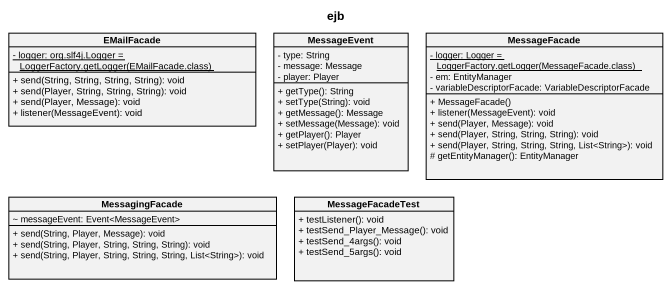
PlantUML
@startuml
title ejb
hide circle
hide empty members
skinparam classAttributeIconSize 0
class EMailFacade {
  {static} {field} - logger: org.slf4j.Logger = LoggerFactory.getLogger(EMailFacade.class)
  + send(String, String, String, String): void
  + send(Player, String, String, String): void
  + send(Player, Message): void
  + listener(MessageEvent): void
}
class MessageEvent {
  - type: String
  - message: Message
  - player: Player
  + getType(): String
  + setType(String): void
  + getMessage(): Message
  + setMessage(Message): void
  + getPlayer(): Player
  + setPlayer(Player): void
}
class MessageFacade {
  {static} {field} - logger: Logger = LoggerFactory.getLogger(MessageFacade.class)
  - em: EntityManager
  - variableDescriptorFacade: VariableDescriptorFacade
  + MessageFacade()
  + listener(MessageEvent): void
  + send(Player, Message): void
  + send(Player, String, String, String): void
  + send(Player, String, String, String, List<String>): void
  # getEntityManager(): EntityManager
}
class MessagingFacade {
  ~ messageEvent: Event<MessageEvent>
  + send(String, Player, Message): void
  + send(String, Player, String, String, String): void
  + send(String, Player, String, String, String, List<String>): void
}
class MessageFacadeTest {
  + testListener(): void
  + testSend_Player_Message(): void
  + testSend_4args(): void
  + testSend_5args(): void
}
@enduml
